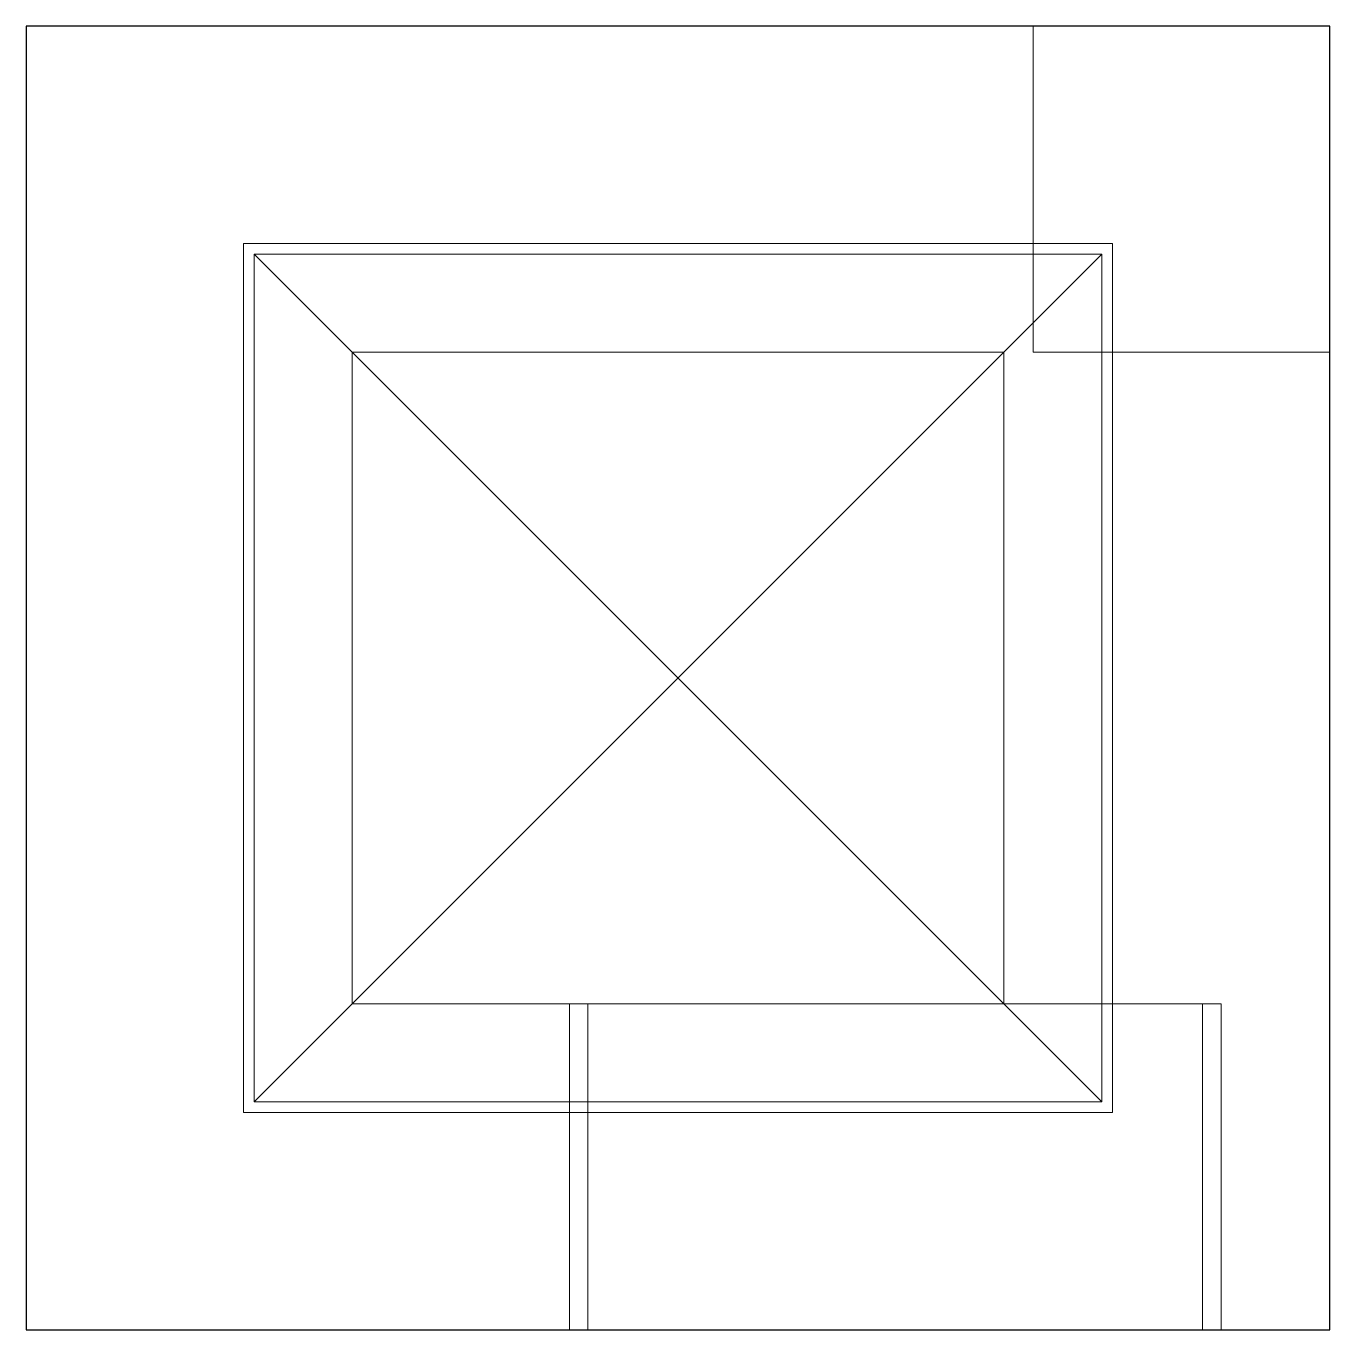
# Model space of a CAD drawing. Header units: millimetres. Extents: x -637480 to 299894, y -125373 to 39000.
# Drawn here: x 132752 to 133352, y -2041 to -1441 of the extents above; entities that cross this region are included whole.
import ezdxf

# ---------------------------------------------------------------- set-up
doc = ezdxf.new("R2010")
doc.units = ezdxf.units.MM
for name, color, linetype, lineweight in [('AM_BOR', 4, 'Continuous', 25), ('Xref building Toll$0$A-DETL', 90, 'Continuous', 9), ('Xref building Toll$0$A-FLOR', 192, 'Continuous', 25), ('Xref building Toll$0$P-SANR-FIXT', 6, 'Continuous', 9), ('Xref building Toll$0$P-SANR-FIXT-HDLN', 131, 'Continuous', 9)]:
    doc.layers.add(name, color=color, linetype=linetype, lineweight=lineweight)

# ---------------------------------------------------------------- blocks, each defined once
blk = doc.blocks.new('Xref building Toll$0$IVS-PLF-Floor Based-Site Sump Pit - 300x300x300mm-2161621-MASTER GROUND FLOOR')
at = {"layer": 'Xref building Toll$0$P-SANR-FIXT'}
for p, q in [((300, 300), (-300, 300)), ((-300, 300), (-300, -300)), ((-300, -300), (-300, 300)), ((-300, 300), (163.4, 300)), ((-300, 300), (-300, 300)), ((163.4, 300), (163.4, 150)), ((300, 300), (163.4, 300)), ((300, -300), (300, 300)), ((300, 300), (300, 300)), ((300, 150), (300, 300)), ((-200, 200), (200, 200)), ((-200, -200), (-200, 200)), ((200, 200), (-200, 200)), ((-200, 200), (-200, -200)), ((-200, 200), (-200, 200)), ((200, 200), (200, -200)), ((200, -200), (200, 200)), ((200, 200), (200, 200)), ((195, 195), (-195, 195)), ((-195, 195), (-195, -195)), ((-195, -195), (-195, 195)), ((-195, 195), (195, 195)), ((-195, 195), (-195, 195)), ((195, -195), (195, 195)), ((195, 195), (195, -195)), ((195, 195), (195, 195)), ((150, 150), (-150, 150)), ((-150, 150), (-150, -150)), ((150, 150), (-150, 150)), ((-150, 150), (-150, 150)), ((-150, 150), (-150, -150)), ((150, -150), (150, 150)), ((150, -150), (150, 150)), ((150, 150), (150, 150)), ((163.4, 150), (300, 150)), ((300, 150), (163.4, 150)), ((300, 150), (300, -300)), ((300, 150), (300, 150)), ((-150, -150), (-11.8, -150)), ((-150, -150), (-150, -150)), ((-150, -150), (150, -150)), ((-50, -150), (-50, -300)), ((-50, -150), (-11.8, -150)), ((-41.42, -150), (-50, -150)), ((241.42, -150), (-41.42, -150)), ((-41.42, -150), (-41.42, -300)), ((-11.8, -150), (150, -150)), ((150, -150), (-11.8, -150)), ((150, -150), (150, -150)), ((150, -150), (150, -150)), ((150, -150), (250, -150)), ((241.42, -300), (241.42, -150)), ((250, -150), (241.42, -150)), ((250, -300), (250, -150)), ((-195, -195), (195, -195)), ((195, -195), (-195, -195)), ((-195, -195), (-195, -195)), ((195, -195), (195, -195)), ((200, -200), (-200, -200)), ((-200, -200), (200, -200)), ((-200, -200), (-200, -200)), ((200, -200), (200, -200)), ((-300, -300), (300, -300)), ((-41.42, -300), (-300, -300)), ((-300, -300), (-300, -300)), ((-41.42, -300), (-50, -300)), ((-50, -300), (250, -300)), ((300, -300), (241.42, -300)), ((250, -300), (241.42, -300)), ((300, -300), (300, -300))]:
    blk.add_line(p, q, dxfattribs=at)
at = {"layer": 'Xref building Toll$0$P-SANR-FIXT-HDLN'}
for p, q in [((-195, -195), (195, 195)), ((-195, 195), (195, -195))]:
    blk.add_line(p, q, dxfattribs=at)
blk = doc.blocks.new('Xref building Toll')
at = {"layer": 'Xref building Toll$0$A-DETL'}
for p, q in [((133351.53, -1440.94), (132751.53, -1440.94)), ((132751.53, -1440.94), (132751.53, -2040.94)), ((133351.53, -2040.94), (133351.53, -1440.94)), ((132856.53, -1935.94), (132856.53, -1545.94)), ((132856.53, -1545.94), (133246.53, -1545.94)), ((132856.53, -1545.94), (133246.53, -1935.94)), ((133246.53, -1545.94), (132856.53, -1935.94)), ((133246.53, -1545.94), (133246.53, -1935.94)), ((133246.53, -1935.94), (132856.53, -1935.94)), ((132751.53, -2040.94), (133351.53, -2040.94))]:
    blk.add_line(p, q, dxfattribs=at)
at = {"layer": 'Xref building Toll$0$A-FLOR'}
for p, q in [((132751.53, -1440.94), (132751.53, -2040.94)), ((133351.53, -1440.94), (132751.53, -1440.94)), ((133351.53, -2040.94), (133351.53, -1440.94)), ((132751.53, -2040.94), (133351.53, -2040.94))]:
    blk.add_line(p, q, dxfattribs=at)
at = {"layer": 'Xref building Toll$0$P-SANR-FIXT'}
blk.add_blockref('Xref building Toll$0$IVS-PLF-Floor Based-Site Sump Pit - 300x300x300mm-2161621-MASTER GROUND FLOOR', (133051.53, -1740.94), dxfattribs=at)

msp = doc.modelspace()

# ---------------------------------------------------------------- block references
at = {"layer": 'AM_BOR'}
msp.add_blockref('Xref building Toll', (0, 0), dxfattribs=at)

doc.saveas('drawing.dxf')
